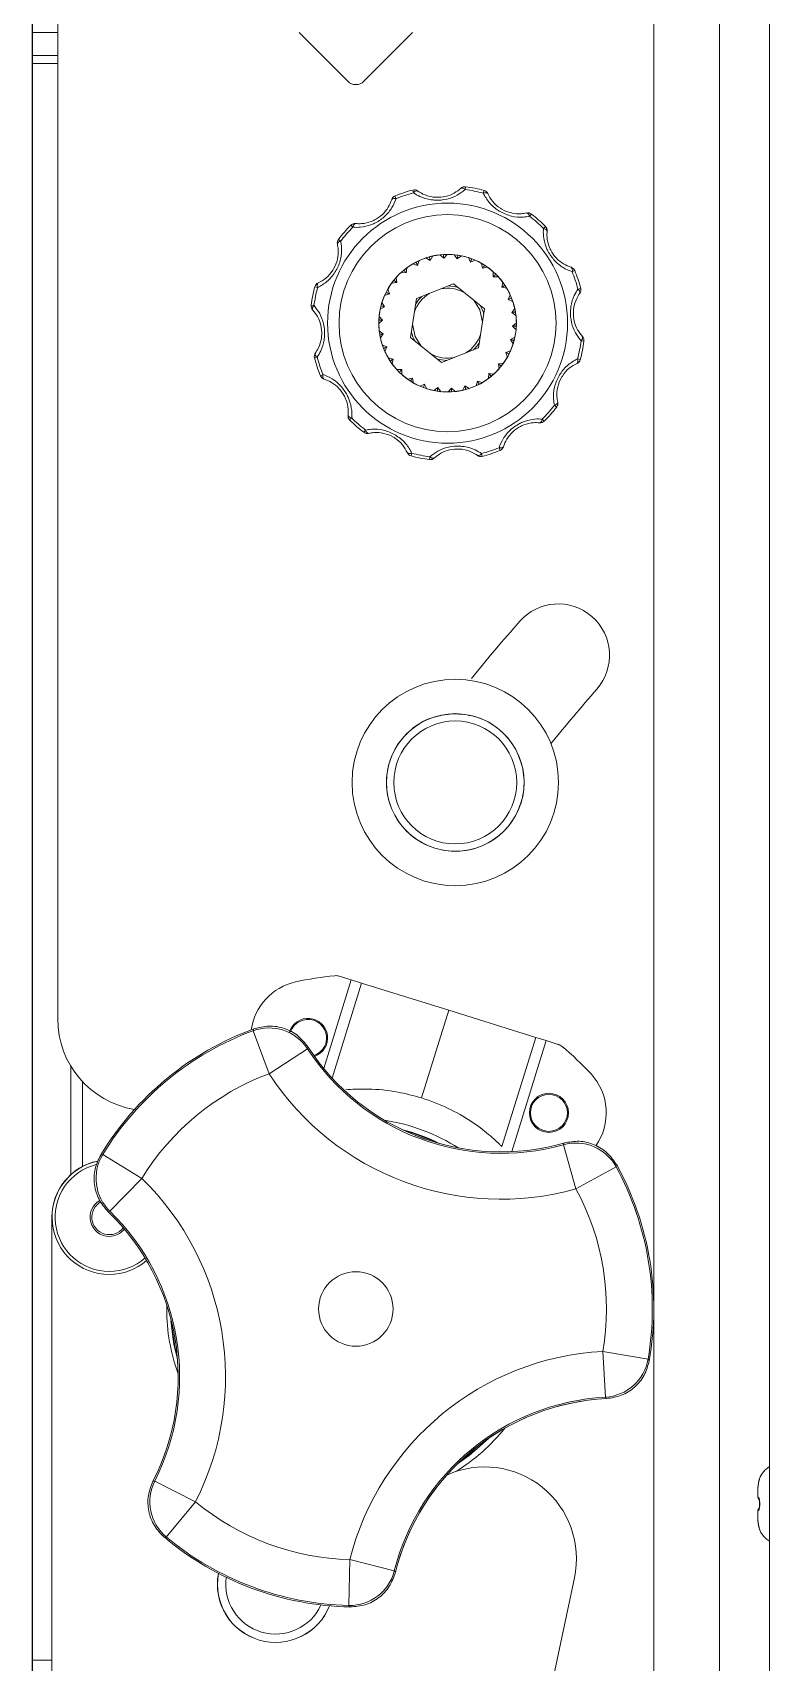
# Model space of a CAD drawing. Extents: x -382 to 1420, y -377 to 265.
# Drawn here: x 396.463 to 398.471, y -167.927 to -163.489 of the extents above; entities that cross this region are included whole.
import ezdxf

# ---------------------------------------------------------------- set-up
doc = ezdxf.new("R2010")
doc.units = 0
doc.header["$MEASUREMENT"] = 0
for name, color, linetype in [('AV-Anno-Iden', 154, 'CONTINUOUS'), ('AV-Detl-Obje', 84, 'CONTINUOUS'), ('AV-Detl-Obje-Brkt', 202, 'CONTINUOUS'), ('AV-Detl-Obje-Mont', 232, 'CONTINUOUS'), ('AV-Elev-Wall', 160, 'CONTINUOUS')]:
    doc.layers.add(name, color=color, linetype=linetype)

# ---------------------------------------------------------------- blocks, each defined once
blk = doc.blocks.new('A$C42D23839')
at = {"layer": 'AV-Detl-Obje-Brkt', "linetype": 'Continuous', "lineweight": 15}
for p, q in [((0, 4.3889), (0, 20.8786)), ((0.1358, 4.3889), (0.1358, 20.8786))]:
    blk.add_line(p, q, dxfattribs=at)
at = {"layer": 'AV-Detl-Obje-Mont', "linetype": 'Continuous', "lineweight": 15}
for p, q in [((1.9384, 13.8126), (1.9384, 9.9212)), ((0.3145, 8.0346), (0.3145, 13.4314)), ((2.007, 12.6515), (2.007, 12.6073)), ((0.9719, 12.6073), (1.1044, 12.4748)), ((1.1485, 12.4748), (1.281, 12.6073)), ((2.007, 12.6073), (1.9384, 12.6073)), ((2.007, 12.5448), (2.007, 12.6073)), ((1.9384, 12.5448), (2.007, 12.5448)), ((2.007, 12.5228), (1.9384, 12.5228)), ((2.007, 12.5448), (2.007, 12.5228)), ((2.007, 8.1751), (2.007, 12.5228)), ((0.7772, 12.1774), (0.7793, 12.1698)), ((0.8275, 12.1876), (0.8285, 12.1798)), ((0.9712, 12.1786), (0.9693, 12.1711)), ((1.0198, 12.1623), (1.0168, 12.1551)), ((0.6099, 12.0793), (0.6154, 12.0738)), ((0.6483, 12.1132), (0.6531, 12.107)), ((1.1399, 12.0827), (1.1344, 12.0772)), ((1.1738, 12.0443), (1.1676, 12.0396)), ((0.8107, 11.9914), (0.8015, 11.9877)), ((0.8016, 11.9877), (0.8142, 11.9821)), ((0.8107, 11.9914), (0.82, 11.9946)), ((0.8142, 11.9821), (0.8199, 11.9946)), ((0.8486, 12.0013), (0.8388, 11.9996)), ((0.839, 11.9996), (0.8501, 11.9914)), ((0.8486, 12.0013), (0.8584, 12.0025)), ((0.8501, 11.9914), (0.8582, 12.0025)), ((0.8877, 12.0031), (0.8778, 12.0034)), ((0.878, 12.0034), (0.8871, 11.9931)), ((0.8871, 11.9931), (0.8974, 12.0022)), ((0.8877, 12.0031), (0.8975, 12.0022)), ((0.9263, 11.9967), (0.9168, 11.999)), ((0.9169, 11.999), (0.9237, 11.987)), ((0.9237, 11.987), (0.9357, 11.9938)), ((0.9263, 11.9967), (0.9358, 11.9938)), ((0.9628, 11.9824), (0.9539, 11.9867)), ((0.9541, 11.9866), (0.9582, 11.9735)), ((0.5303, 11.9592), (0.5375, 11.9563)), ((0.745, 11.9494), (0.7382, 11.9423)), ((0.7383, 11.9424), (0.752, 11.9423)), ((0.745, 11.9494), (0.7522, 11.9562)), ((0.752, 11.9423), (0.7521, 11.9561)), ((0.7756, 11.9739), (0.7675, 11.9683)), ((0.7676, 11.9684), (0.781, 11.9654)), ((0.7756, 11.9739), (0.7841, 11.979)), ((0.781, 11.9654), (0.784, 11.9789)), ((0.9582, 11.9735), (0.9713, 11.9777)), ((0.9628, 11.9824), (0.9715, 11.9776)), ((0.9955, 11.9608), (0.9877, 11.9669)), ((0.9878, 11.9668), (0.9892, 11.9531)), ((0.9892, 11.9531), (1.0029, 11.9544)), ((0.9955, 11.9608), (1.003, 11.9544)), ((1.0168, 11.9404), (1.0152, 11.9267)), ((1.023, 11.9329), (1.0167, 11.9405)), ((0.514, 11.9106), (0.5215, 11.9087)), ((0.7202, 11.9192), (0.7149, 11.9108)), ((0.715, 11.9109), (0.7285, 11.9137)), ((0.7202, 11.9192), (0.7258, 11.9273)), ((0.7285, 11.9137), (0.7257, 11.9271)), ((0.8604, 11.923), (0.7759, 11.8555)), ((0.9611, 11.8835), (0.8604, 11.923)), ((1.0152, 11.9267), (1.0289, 11.9252)), ((1.023, 11.9329), (1.029, 11.9251)), ((1.0396, 11.9085), (1.0352, 11.8955)), ((1.0352, 11.8955), (1.0483, 11.8911)), ((1.0441, 11.8999), (1.0395, 11.9086)), ((1.0441, 11.8999), (1.0483, 11.891)), ((1.238, 11.9154), (1.2304, 11.9133)), ((0.6917, 11.8466), (0.6936, 11.8563)), ((0.7016, 11.845), (0.6936, 11.8562)), ((0.7021, 11.8844), (0.6988, 11.8751)), ((0.6988, 11.8752), (0.7114, 11.8807)), ((0.7021, 11.8844), (0.706, 11.8935)), ((0.7114, 11.8807), (0.7059, 11.8933)), ((0.7759, 11.8555), (0.7921, 11.7485)), ((0.9773, 11.7766), (0.9611, 11.8835)), ((1.0552, 11.8726), (1.0483, 11.8607)), ((1.0483, 11.8607), (1.0601, 11.8538)), ((1.0579, 11.8633), (1.0552, 11.8728)), ((1.0579, 11.8633), (1.0602, 11.8537)), ((1.2481, 11.8651), (1.2404, 11.8641)), ((0.6894, 11.8075), (0.6892, 11.8174)), ((0.6994, 11.808), (0.6892, 11.8172)), ((0.6894, 11.8075), (0.6901, 11.7976)), ((0.6901, 11.7978), (0.6994, 11.808)), ((0.6917, 11.8466), (0.6904, 11.8368)), ((0.6904, 11.837), (0.7016, 11.845)), ((1.0631, 11.8343), (1.0538, 11.8241)), ((1.0538, 11.8241), (1.064, 11.8148)), ((1.0638, 11.8245), (1.0631, 11.8344)), ((1.0638, 11.8245), (1.064, 11.8147)), ((0.5051, 11.7669), (0.5128, 11.7679)), ((0.6953, 11.7688), (0.693, 11.7784)), ((0.7049, 11.7713), (0.6931, 11.7783)), ((0.6953, 11.7688), (0.698, 11.7593)), ((0.698, 11.7594), (0.7049, 11.7713)), ((0.8928, 11.709), (0.9773, 11.7766)), ((1.0628, 11.7951), (1.0516, 11.7871)), ((1.0516, 11.7871), (1.0596, 11.7759)), ((1.0615, 11.7854), (1.0596, 11.7757)), ((1.0615, 11.7854), (1.0628, 11.7952)), ((0.5152, 11.7167), (0.5228, 11.7187)), ((0.7091, 11.7321), (0.7049, 11.741)), ((0.718, 11.7366), (0.7049, 11.7409)), ((0.7091, 11.7321), (0.7137, 11.7234)), ((0.7136, 11.7235), (0.718, 11.7366)), ((0.7921, 11.7485), (0.8928, 11.709)), ((1.0382, 11.7212), (1.0247, 11.7184)), ((1.0247, 11.7184), (1.0275, 11.7049)), ((1.033, 11.7129), (1.0383, 11.7213)), ((1.0544, 11.7568), (1.0418, 11.7513)), ((1.0418, 11.7513), (1.0473, 11.7387)), ((1.0511, 11.7477), (1.0472, 11.7386)), ((1.0511, 11.7477), (1.0544, 11.757)), ((1.2392, 11.7214), (1.2317, 11.7234)), ((0.7302, 11.6991), (0.7242, 11.707)), ((0.738, 11.7053), (0.7243, 11.7069)), ((0.7302, 11.6991), (0.7365, 11.6915)), ((0.7364, 11.6916), (0.738, 11.7053)), ((0.7577, 11.6712), (0.7502, 11.6777)), ((0.764, 11.6789), (0.7503, 11.6776)), ((0.7654, 11.6652), (0.764, 11.6789)), ((1.0082, 11.6826), (1.001, 11.6759)), ((1.0012, 11.6897), (1.0011, 11.6759)), ((1.0149, 11.6896), (1.0012, 11.6897)), ((1.0082, 11.6826), (1.015, 11.6897)), ((1.033, 11.7129), (1.0274, 11.7048)), ((1.2229, 11.6728), (1.2157, 11.6758)), ((0.7577, 11.6712), (0.7655, 11.6651)), ((0.7904, 11.6496), (0.7817, 11.6544)), ((0.795, 11.6585), (0.7819, 11.6544)), ((0.7904, 11.6496), (0.7993, 11.6453)), ((0.7991, 11.6454), (0.795, 11.6585)), ((0.8269, 11.6354), (0.8174, 11.6382)), ((0.8295, 11.645), (0.8175, 11.6382)), ((0.8269, 11.6354), (0.8364, 11.633)), ((0.8363, 11.633), (0.8295, 11.645)), ((0.8655, 11.629), (0.8557, 11.6298)), ((0.8661, 11.6389), (0.8558, 11.6298)), ((0.8655, 11.629), (0.8754, 11.6286)), ((0.8752, 11.6286), (0.8661, 11.6389)), ((0.9046, 11.6307), (0.8948, 11.6295)), ((0.9031, 11.6406), (0.895, 11.6295)), ((0.8953, 11.63), (0.8992, 11.63)), ((0.9142, 11.6325), (0.9031, 11.6406)), ((0.9046, 11.6307), (0.9144, 11.6325)), ((0.9425, 11.6406), (0.9332, 11.6374)), ((0.939, 11.65), (0.9333, 11.6374)), ((0.9516, 11.6443), (0.939, 11.65)), ((0.9425, 11.6406), (0.9517, 11.6443)), ((0.9776, 11.6582), (0.9691, 11.6531)), ((0.9722, 11.6666), (0.9692, 11.6531)), ((0.9856, 11.6636), (0.9722, 11.6666)), ((0.9776, 11.6582), (0.9858, 11.6637)), ((0.5794, 11.5877), (0.5856, 11.5925)), ((0.6133, 11.5493), (0.6188, 11.5548)), ((1.1433, 11.5528), (1.1378, 11.5582)), ((1.1049, 11.5188), (1.1001, 11.525)), ((0.7334, 11.4697), (0.7364, 11.4769)), ((0.782, 11.4534), (0.7839, 11.4609)), ((0.9257, 11.4445), (0.9247, 11.4522)), ((0.976, 11.4547), (0.9739, 11.4622)), ((1.1391, 10.0277), (1.1718, 10.0379)), ((0.8734, 9.945), (1.1106, 10.0188)), ((1.1106, 10.0188), (1.1391, 10.0277)), ((1.191, 9.7604), (1.1106, 10.0188)), ((1.1391, 10.0277), (1.214, 9.7868)), ((0.6362, 9.8712), (0.8734, 9.945)), ((0.9476, 9.7065), (0.8734, 9.945)), ((0.5749, 9.8522), (0.6077, 9.8624)), ((0.6077, 9.8624), (0.6362, 9.8712)), ((0.7018, 9.56), (0.6077, 9.8624)), ((0.6362, 9.8712), (0.7287, 9.5738)), ((1.4062, 9.8892), (1.3629, 9.772)), ((1.2583, 9.8403), (1.2564, 9.8448)), ((1.2583, 9.8403), (1.3629, 9.772)), ((1.9025, 9.4978), (1.9025, 9.7921)), ((1.8713, 9.7507), (1.8713, 9.5196)), ((0.9642, 9.6042), (0.9379, 9.5943)), ((0.5611, 9.5789), (0.5272, 9.4587)), ((0.5596, 9.5835), (0.5611, 9.5789)), ((1.816, 9.552), (1.7093, 9.487)), ((0.5272, 9.4587), (0.4176, 9.5185)), ((1.7965, 9.3975), (1.7093, 9.487)), ((1.8012, 9.3965), (1.7965, 9.3975)), ((1.9544, 9.3814), (1.9544, 7.8823)), ((1.6417, 9.1316), (1.6417, 9.1421)), ((0.4536, 9.0161), (0.3305, 8.995)), ((0.4536, 9.0161), (0.4467, 8.8914)), ((0.4467, 8.8914), (0.4438, 8.8875)), ((0.7983, 8.7547), (0.8199, 8.737)), ((1.6743, 8.663), (1.5628, 8.6066)), ((1.6743, 8.663), (1.6791, 8.6624)), ((1.5628, 8.6066), (1.6427, 8.5105)), ((1.1428, 8.4491), (1.0217, 8.4183)), ((1.1428, 8.4491), (1.1458, 8.3242)), ((0.7207, 7.5075), (0.531, 8.3997)), ((1.0185, 8.4147), (1.0217, 8.4183)), ((1.9544, 8.1751), (2.007, 8.1751)), ((2.007, 7.4102), (2.007, 8.1751))]:
    blk.add_line(p, q, dxfattribs=at)
at = {"layer": 'AV-Detl-Obje-Mont', "linetype": 'Continuous', "lineweight": 15, "flags": 128}
for points in [[(0.7814, 11.8186), (0.7887, 11.8524), (0.805, 11.8787)], [(0.9718, 11.8134), (0.9645, 11.7796), (0.9482, 11.7533)], [(1.404, 9.8943), (1.4056, 9.8906), (1.4062, 9.8892)], [(0.9117, 9.5873), (0.9681, 9.6098), (0.9969, 9.6184)], [(1.816, 9.552), (1.8175, 9.5517), (1.8214, 9.5508)], [(0.4176, 9.5185), (0.4171, 9.52), (0.4159, 9.5238)], [(1.6301, 9.0994), (1.6218, 9.0351), (1.6124, 8.9953)], [(1.6284, 9.0897), (1.6198, 9.0296), (1.6128, 9.0004)], [(1.6169, 9.0357), (1.6181, 9.0423), (1.6215, 9.0634)], [(0.3271, 8.9906), (0.3295, 8.9938), (0.3305, 8.995)], [(0.8498, 8.7094), (0.8173, 8.7327), (0.7655, 8.7788)], [(0.8392, 8.7178), (0.7915, 8.7553), (0.7697, 8.7759)], [(1.6482, 8.5098), (1.6443, 8.5103), (1.6427, 8.5105)], [(1.1458, 8.3242), (1.1447, 8.323), (1.1421, 8.3201)]]:
    blk.add_lwpolyline(points, dxfattribs=at)
at = {"layer": 'AV-Detl-Obje-Mont', "linetype": 'Continuous', "lineweight": 15}
for centre, radius in [((0.8766, 11.816), 0.3268), ((0.8766, 11.816), 0.2956), ((0.8766, 11.816), 0.1874), ((0.8556, 10.5653), 0.2811), ((0.8556, 10.5653), 0.1874), ((0.8556, 10.5653), 0.1674), ((0.6005, 9.6656), 0.0532), ((0.6005, 9.6656), 0.0504), ((1.1264, 9.1316), 0.1014)]:
    blk.add_circle(centre, radius, dxfattribs=at)
for centre, radius, start, end in [((1.1264, 12.4969), 0.0312, 225, 315), ((0.7814, 12.1623), 0.0156, 105.3749, 155.6016), ((0.774, 12.1605), 0.0108, 60.5315, 129.6072), ((0.8766, 11.816), 0.3748, 97.5309, 105.3749), ((0.8766, 11.816), 0.367, 97.5309, 105.3749), ((0.8295, 12.1721), 0.0156, 47.3042, 97.5309), ((0.837, 12.1732), 0.0108, 73.2986, 142.3743), ((0.9673, 12.1635), 0.0156, 75.3749, 125.6016), ((0.96, 12.1656), 0.0108, 30.5315, 99.6072), ((0.8766, 11.816), 0.367, 67.5309, 75.3749), ((0.8766, 11.816), 0.3748, 67.5309, 75.3749), ((1.0139, 12.1479), 0.0156, 17.3042, 67.5309), ((0.6578, 12.1008), 0.0156, 77.3042, 127.5309), ((1.0209, 12.1452), 0.0108, 43.2986, 112.3743), ((0.621, 12.0683), 0.0156, 135.3749, 185.6016), ((0.6155, 12.063), 0.0108, 90.5315, 159.6072), ((0.8766, 11.816), 0.3748, 127.5309, 135.3749), ((0.8766, 11.816), 0.367, 127.5309, 135.3749), ((0.6637, 12.1056), 0.0108, 103.2986, 172.3743), ((1.1236, 12.0771), 0.0108, 0.5315, 69.6072), ((1.1289, 12.0716), 0.0156, 45.3749, 95.6016), ((0.8766, 11.816), 0.367, 37.5309, 45.3749), ((0.8766, 11.816), 0.3748, 37.5309, 45.3749), ((1.1662, 12.0289), 0.0108, 13.2986, 82.3743), ((1.1614, 12.0348), 0.0156, 347.3042, 37.5309), ((0.8766, 11.816), 0.1874, 113.5858, 119.6264), ((0.8766, 11.816), 0.1874, 101.5858, 107.6264), ((0.8766, 11.816), 0.1874, 89.5858, 95.6264), ((0.8766, 11.816), 0.1874, 77.5858, 83.6264), ((0.8766, 11.816), 0.1874, 65.5858, 71.6264), ((0.8766, 11.816), 0.3748, 157.5309, 165.3749), ((0.8766, 11.816), 0.367, 157.5309, 165.3749), ((0.5447, 11.9533), 0.0156, 107.3042, 157.5309), ((0.5474, 11.9604), 0.0108, 133.2986, 202.3743), ((0.8766, 11.816), 0.1874, 137.5858, 143.6264), ((0.8766, 11.816), 0.1874, 125.5858, 131.6264), ((0.8766, 11.816), 0.1874, 53.5858, 59.6264), ((0.8766, 11.816), 0.1874, 41.5858, 47.6264), ((0.5291, 11.9067), 0.0156, 165.3749, 215.6016), ((0.527, 11.8994), 0.0108, 120.5315, 189.6072), ((0.8766, 11.816), 0.1874, 149.5858, 155.6264), ((0.8766, 11.816), 0.0952, 78.7878, 118.4244), ((0.8766, 11.816), 0.1014, 91.1411, 106.0711), ((0.8766, 11.816), 0.0952, 18.7878, 58.4244), ((0.8766, 11.816), 0.1874, 29.5858, 35.6264), ((1.2211, 11.9186), 0.0108, 330.5315, 39.6072), ((1.2229, 11.9112), 0.0156, 15.3749, 65.6016), ((0.8766, 11.816), 0.367, 7.5309, 15.3749), ((0.8766, 11.816), 0.3748, 7.5309, 15.3749), ((0.8766, 11.816), 0.1874, 161.5858, 167.6264), ((0.8766, 11.816), 0.1014, 151.1411, 166.0711), ((0.8766, 11.816), 0.1014, 31.1411, 46.0711), ((0.8766, 11.816), 0.1874, 17.5858, 23.6264), ((0.8766, 11.816), 0.1874, 5.5858, 11.6264), ((1.2338, 11.8556), 0.0108, 343.2986, 52.3743), ((1.2327, 11.8631), 0.0156, 317.3042, 7.5309), ((0.8766, 11.816), 0.1874, 173.5858, 179.6264), ((0.8766, 11.816), 0.1874, 353.5858, 359.6264), ((0.5205, 11.7689), 0.0156, 137.3042, 187.5309), ((0.8766, 11.816), 0.3748, 187.5309, 195.3749), ((0.5194, 11.7764), 0.0108, 163.2986, 232.3743), ((0.8766, 11.816), 0.367, 187.5309, 195.3749), ((0.8766, 11.816), 0.1874, 185.5858, 191.6264), ((0.8766, 11.816), 0.0952, 198.7878, 238.4244), ((0.8766, 11.816), 0.1014, 211.1411, 226.0711), ((0.8766, 11.816), 0.1014, 331.1411, 346.0711), ((0.8766, 11.816), 0.1874, 341.5858, 347.6264), ((0.5321, 11.7134), 0.0108, 150.5315, 219.6072), ((0.8766, 11.816), 0.1874, 197.5858, 203.6264), ((0.8766, 11.816), 0.1874, 209.5858, 215.6264), ((0.8766, 11.816), 0.0952, 258.7878, 298.4244), ((0.8766, 11.816), 0.1014, 271.1411, 286.0711), ((0.8766, 11.816), 0.1874, 329.5858, 335.6264), ((0.8766, 11.816), 0.367, 337.5309, 345.3749), ((0.8766, 11.816), 0.3748, 337.5309, 345.3749), ((1.2262, 11.7326), 0.0108, 300.5315, 9.6072), ((1.2241, 11.7253), 0.0156, 345.3749, 35.6016), ((0.5303, 11.7208), 0.0156, 195.3749, 245.6016), ((0.8766, 11.816), 0.1874, 221.5858, 227.6264), ((0.8766, 11.816), 0.1874, 305.5858, 311.6264), ((0.8766, 11.816), 0.1874, 317.5858, 323.6264), ((1.2058, 11.6717), 0.0108, 313.2986, 22.3743), ((1.2085, 11.6788), 0.0156, 287.3042, 337.5309), ((0.8766, 11.816), 0.1874, 233.5858, 239.6264), ((0.8766, 11.816), 0.1874, 245.5858, 251.6264), ((0.8766, 11.816), 0.1874, 257.5858, 263.6264), ((0.8766, 11.816), 0.1874, 269.5858, 275.6264), ((0.8766, 11.816), 0.1874, 281.5858, 287.6264), ((0.8766, 11.816), 0.1874, 293.5858, 299.6264), ((0.5918, 11.5972), 0.0156, 167.3042, 217.5309), ((0.587, 11.6031), 0.0108, 193.2986, 262.3743), ((0.8766, 11.816), 0.3748, 217.5309, 225.3749), ((0.8766, 11.816), 0.367, 217.5309, 225.3749), ((0.6243, 11.5604), 0.0156, 225.3749, 275.6016), ((0.6296, 11.5549), 0.0108, 180.5315, 249.6072), ((0.8766, 11.816), 0.367, 307.5309, 315.3749), ((0.8766, 11.816), 0.3748, 307.5309, 315.3749), ((1.1377, 11.569), 0.0108, 270.5315, 339.6072), ((1.1322, 11.5637), 0.0156, 315.3749, 5.6016), ((1.0895, 11.5264), 0.0108, 283.2986, 352.3743), ((1.0954, 11.5312), 0.0156, 257.3042, 307.5309), ((0.7323, 11.4869), 0.0108, 223.2986, 292.3743), ((0.7393, 11.4841), 0.0156, 197.3042, 247.5309), ((0.8766, 11.816), 0.3748, 247.5309, 255.3749), ((0.8766, 11.816), 0.367, 247.5309, 255.3749), ((0.7859, 11.4685), 0.0156, 255.3749, 305.6016), ((0.7932, 11.4664), 0.0108, 210.5315, 279.6072), ((0.9162, 11.4588), 0.0108, 253.2986, 322.3743), ((0.8766, 11.816), 0.367, 277.5309, 285.3749), ((0.8766, 11.816), 0.3748, 277.5309, 285.3749), ((0.9792, 11.4716), 0.0108, 240.5315, 309.6072), ((0.9718, 11.4697), 0.0156, 285.3749, 335.6016), ((0.9237, 11.46), 0.0156, 227.3042, 277.5309), ((0.5752, 10.9116), 0.1399, 41.1303, 221.1303), ((-3.9413, 6.9674), 6.1362, 39.23818, 41.13034), ((-3.9413, 6.9674), 5.8563, 39.22881, 41.13034), ((1.1808, 10.0092), 0.03, 84.6774, 107.2796), ((1.1053, 9.1995), 0.8432, 77.2796, 84.6774), ((1.2566, 9.8697), 0.1562, 8.0615, 77.2796), ((1.2566, 9.8697), 0.0532, 17.2796, 250.8465), ((1.2566, 9.8697), 0.0504, 18.8375, 197.2796), ((1.6886, 9.9212), 0.2498, 279.4354, 0), ((1.2566, 9.8697), 0.0504, 197.2796, 251.8042), ((1.3629, 9.7719), 0.1249, 69.7495, 146.8306), ((1.1264, 9.1316), 0.8116, 31.1021, 70.0036), ((1.1264, 9.1316), 0.8076, 31.3717, 69.734), ((1.1053, 9.1995), 0.8432, 129.8819, 137.2796), ((0.7317, 10.1843), 0.625, 254.014, 327.0917), ((0.7317, 10.1843), 0.629, 254.2596, 326.8461), ((0.5839, 9.8236), 0.03, 107.2796, 129.8819), ((0.6005, 9.6656), 0.1562, 137.2796, 215.1458), ((0.7317, 10.1843), 0.7539, 254.2596, 326.8461), ((1.1264, 9.1316), 0.6827, 31.3717, 69.734), ((1.1264, 9.1316), 0.5197, 98.6767, 122.6211), ((1.1264, 9.1316), 0.5047, 104.342, 116.7636), ((0.5272, 9.4586), 0.1249, 74.2751, 151.3562), ((1.7093, 9.487), 0.1249, 314.2751, 31.3562), ((1.1264, 9.1316), 0.8116, 151.1021, 190.0036), ((1.1264, 9.1316), 0.8076, 151.3717, 189.734), ((1.7981, 9.3814), 0.1559, 270, 78.3638), ((1.7981, 9.3814), 0.1476, 270, 76.0834), ((1.7981, 9.3814), 0.1563, 0, 78.3863), ((1.1264, 9.1316), 0.6827, 151.3717, 189.734), ((2.2355, 8.947), 0.7539, 134.2596, 206.8461), ((1.7981, 9.3814), 0.0475, 217.0319, 61.5796), ((1.7981, 9.3814), 0.0522, 270, 60.7093), ((2.2355, 8.947), 0.629, 134.2596, 206.8461), ((2.2355, 8.947), 0.625, 134.014, 207.0917), ((1.7981, 9.3814), 0.0522, 218.2033, 270), ((1.7981, 9.3814), 0.1559, 229.2973, 270), ((1.7981, 9.3814), 0.1476, 228.7338, 270), ((1.1264, 9.1316), 0.5153, 339.9707, 0), ((0.4121, 8.2634), 0.7539, 14.2596, 86.8461), ((0.4536, 9.0162), 0.1249, 189.7495, 266.8306), ((0.4121, 8.2634), 0.625, 50.5528, 87.0917), ((0.4121, 8.2634), 0.625, 14.014, 87.0917), ((0.4121, 8.2634), 0.629, 14.2596, 86.8461), ((1.1264, 9.1316), 0.5197, 218.6776, 238.4641), ((0.4121, 8.2634), 0.625, 14.014, 50.5528), ((0.7754, 8.4517), 0.2498, 65.6029, 192), ((1.5628, 8.6066), 0.1249, 309.7495, 26.8306), ((1.1264, 9.1316), 0.6827, 271.3717, 309.734), ((1.1264, 9.1316), 0.8116, 271.1021, 310.0036), ((1.1264, 9.1316), 0.8076, 271.3717, 309.734), ((1.1428, 8.4491), 0.1249, 194.2751, 271.3562), ((1.3451, 8.382), 0.1585, 201.835, 10.6854), ((1.3451, 8.382), 0.1583, 201.8568, 10.6636), ((1.3451, 8.382), 0.1359, 204.5754, 7.945)]:
    blk.add_arc(centre, radius, start, end, dxfattribs=at)
for points, knots in [([(0.7793, 12.1698), (0.7744, 12.1612), (0.7644, 12.1433), (0.7461, 12.1277), (0.7254, 12.1151), (0.7025, 12.1061), (0.6745, 12.1035), (0.6587, 12.1061), (0.6531, 12.107)], [0, 0, 0, 0, 0.203578, 0.420703, 0.453745, 0.668943, 0.881719, 1, 1, 1, 1]), ([(0.6612, 12.1161), (0.666, 12.1152), (0.6792, 12.1129), (0.7027, 12.1147), (0.7222, 12.1223), (0.7396, 12.133), (0.755, 12.1464), (0.7632, 12.1614), (0.7672, 12.1688)], [0, 0, 0, 0, 0.12073, 0.333813, 0.545352, 0.577832, 0.793205, 1, 1, 1, 1]), ([(0.9693, 12.1711), (0.9637, 12.1676), (0.9496, 12.1588), (0.9286, 12.1527), (0.9035, 12.1502), (0.8785, 12.1525), (0.8501, 12.1629), (0.8355, 12.1743), (0.8285, 12.1798)], [0, 0, 0, 0, 0.135275, 0.344454, 0.421074, 0.619697, 0.816972, 1, 1, 1, 1]), ([(0.8401, 12.1835), (0.846, 12.1788), (0.858, 12.1691), (0.8818, 12.1601), (0.9031, 12.1581), (0.9241, 12.1603), (0.9418, 12.1657), (0.9535, 12.1732), (0.9582, 12.1762)], [0, 0, 0, 0, 0.186126, 0.382412, 0.577429, 0.652969, 0.862064, 1, 1, 1, 1]), ([(1.1344, 12.0772), (1.1278, 12.077), (1.1112, 12.0764), (1.0899, 12.0816), (1.067, 12.0919), (1.0464, 12.1065), (1.0271, 12.1297), (1.0202, 12.1468), (1.0168, 12.1551)], [0, 0, 0, 0, 0.135253, 0.344435, 0.421061, 0.619683, 0.816957, 1, 1, 1, 1]), ([(1.0288, 12.1525), (1.0315, 12.1455), (1.0371, 12.1311), (1.0532, 12.1114), (1.0706, 12.099), (1.0899, 12.0904), (1.1079, 12.0863), (1.1218, 12.0869), (1.1274, 12.0872)], [0, 0, 0, 0, 0.186141, 0.382425, 0.577442, 0.652988, 0.862086, 1, 1, 1, 1]), ([(0.6154, 12.0738), (0.6157, 12.0673), (0.6163, 12.0506), (0.6111, 12.0294), (0.6007, 12.0064), (0.5861, 11.9859), (0.563, 11.9665), (0.5458, 11.9596), (0.5375, 11.9563)], [0, 0, 0, 0, 0.135253, 0.344435, 0.421061, 0.619683, 0.816957, 1, 1, 1, 1]), ([(0.5401, 11.9682), (0.5471, 11.9709), (0.5615, 11.9765), (0.5813, 11.9926), (0.5936, 12.01), (0.6022, 12.0293), (0.6064, 12.0474), (0.6057, 12.0613), (0.6054, 12.0668)], [0, 0, 0, 0, 0.186141, 0.382425, 0.577442, 0.652988, 0.862086, 1, 1, 1, 1]), ([(1.2304, 11.9133), (1.2218, 11.9182), (1.2039, 11.9282), (1.1883, 11.9465), (1.1756, 11.9672), (1.1666, 11.9902), (1.164, 12.0182), (1.1667, 12.0339), (1.1676, 12.0396)], [0, 0, 0, 0, 0.203578, 0.420703, 0.453745, 0.668943, 0.881719, 1, 1, 1, 1]), ([(1.1766, 12.0314), (1.1758, 12.0266), (1.1735, 12.0135), (1.1753, 11.9899), (1.1829, 11.9704), (1.1935, 11.9531), (1.207, 11.9376), (1.222, 11.9295), (1.2293, 11.9255)], [0, 0, 0, 0, 0.12073, 0.333813, 0.545352, 0.577832, 0.793205, 1, 1, 1, 1]), ([(0.8107, 11.9914), (0.811, 11.9905), (0.8117, 11.9886), (0.8129, 11.9855), (0.8137, 11.9833), (0.8142, 11.9821)], [0, 0, 0, 0, 0.296761, 0.593523, 1, 1, 1, 1]), ([(0.8486, 12.0013), (0.8487, 12.0003), (0.849, 11.9983), (0.8495, 11.995), (0.8499, 11.9927), (0.8501, 11.9914)], [0, 0, 0, 0, 0.296761, 0.593523, 1, 1, 1, 1]), ([(0.8877, 12.0031), (0.8876, 12.0021), (0.8875, 12.0001), (0.8873, 11.9967), (0.8872, 11.9944), (0.8871, 11.9931)], [0, 0, 0, 0, 0.296761, 0.593523, 1, 1, 1, 1]), ([(0.9263, 11.9967), (0.9261, 11.9957), (0.9255, 11.9938), (0.9247, 11.9905), (0.924, 11.9883), (0.9237, 11.987)], [0, 0, 0, 0, 0.296761, 0.593523, 1, 1, 1, 1]), ([(0.745, 11.9494), (0.7457, 11.9487), (0.7471, 11.9473), (0.7495, 11.9449), (0.7511, 11.9433), (0.752, 11.9423)], [0, 0, 0, 0, 0.296761, 0.593523, 1, 1, 1, 1]), ([(0.7756, 11.9739), (0.7762, 11.973), (0.7773, 11.9713), (0.7791, 11.9685), (0.7803, 11.9666), (0.781, 11.9654)], [0, 0, 0, 0, 0.296761, 0.593523, 1, 1, 1, 1]), ([(0.9628, 11.9824), (0.9624, 11.9815), (0.9614, 11.9797), (0.9599, 11.9767), (0.9588, 11.9747), (0.9582, 11.9735)], [0, 0, 0, 0, 0.296761, 0.593523, 1, 1, 1, 1]), ([(0.9955, 11.9608), (0.9949, 11.9601), (0.9936, 11.9585), (0.9915, 11.9559), (0.99, 11.9541), (0.9892, 11.9531)], [0, 0, 0, 0, 0.296761, 0.593523, 1, 1, 1, 1]), ([(0.5091, 11.7795), (0.5138, 11.7854), (0.5235, 11.7974), (0.5325, 11.8212), (0.5345, 11.8425), (0.5323, 11.8636), (0.5269, 11.8812), (0.5194, 11.893), (0.5164, 11.8976)], [0, 0, 0, 0, 0.186126, 0.382412, 0.577429, 0.652969, 0.862064, 1, 1, 1, 1]), ([(0.5215, 11.9087), (0.525, 11.9031), (0.5338, 11.889), (0.54, 11.868), (0.5425, 11.843), (0.5401, 11.8179), (0.5297, 11.7895), (0.5183, 11.7749), (0.5128, 11.7679)], [0, 0, 0, 0, 0.135275, 0.344454, 0.421074, 0.619697, 0.816972, 1, 1, 1, 1]), ([(0.7202, 11.9192), (0.721, 11.9186), (0.7227, 11.9175), (0.7255, 11.9157), (0.7274, 11.9144), (0.7285, 11.9137)], [0, 0, 0, 0, 0.296761, 0.593523, 1, 1, 1, 1]), ([(1.023, 11.9329), (1.0222, 11.9323), (1.0207, 11.9311), (1.0181, 11.929), (1.0163, 11.9275), (1.0152, 11.9267)], [0, 0, 0, 0, 0.2967611, 0.5935233, 1, 1, 1, 1]), ([(1.0441, 11.8999), (1.0432, 11.8995), (1.0414, 11.8986), (1.0385, 11.8971), (1.0364, 11.8961), (1.0352, 11.8955)], [0, 0, 0, 0, 0.296761, 0.593523, 1, 1, 1, 1]), ([(0.7021, 11.8844), (0.7031, 11.884), (0.7049, 11.8833), (0.708, 11.8821), (0.7102, 11.8812), (0.7114, 11.8807)], [0, 0, 0, 0, 0.296761, 0.593523, 1, 1, 1, 1]), ([(1.0579, 11.8633), (1.057, 11.863), (1.055, 11.8625), (1.0518, 11.8617), (1.0495, 11.8611), (1.0483, 11.8607)], [0, 0, 0, 0, 0.296761, 0.593523, 1, 1, 1, 1]), ([(1.2317, 11.7234), (1.2282, 11.7289), (1.2194, 11.743), (1.2132, 11.764), (1.2107, 11.7891), (1.2131, 11.8142), (1.2235, 11.8425), (1.2349, 11.8571), (1.2404, 11.8641)], [0, 0, 0, 0, 0.135275, 0.344454, 0.421074, 0.619697, 0.816972, 1, 1, 1, 1]), ([(1.2441, 11.8525), (1.2394, 11.8466), (1.2297, 11.8346), (1.2207, 11.8108), (1.2187, 11.7896), (1.2209, 11.7685), (1.2263, 11.7508), (1.2338, 11.7391), (1.2368, 11.7344)], [0, 0, 0, 0, 0.186126, 0.382412, 0.577429, 0.652969, 0.862064, 1, 1, 1, 1]), ([(0.6894, 11.8075), (0.6904, 11.8075), (0.6924, 11.8076), (0.6958, 11.8078), (0.6981, 11.8079), (0.6994, 11.808)], [0, 0, 0, 0, 0.296761, 0.593523, 1, 1, 1, 1]), ([(0.6917, 11.8466), (0.6927, 11.8464), (0.6947, 11.8461), (0.698, 11.8456), (0.7003, 11.8452), (0.7016, 11.845)], [0, 0, 0, 0, 0.296761, 0.593523, 1, 1, 1, 1]), ([(1.0638, 11.8245), (1.0628, 11.8245), (1.0608, 11.8244), (1.0574, 11.8242), (1.0551, 11.8241), (1.0538, 11.8241)], [0, 0, 0, 0, 0.296761, 0.593523, 1, 1, 1, 1]), ([(0.6953, 11.7688), (0.6962, 11.769), (0.6982, 11.7695), (0.7014, 11.7704), (0.7037, 11.7709), (0.7049, 11.7713)], [0, 0, 0, 0, 0.296761, 0.593523, 1, 1, 1, 1]), ([(1.0615, 11.7854), (1.0605, 11.7856), (1.0585, 11.7859), (1.0552, 11.7865), (1.0529, 11.7868), (1.0516, 11.7871)], [0, 0, 0, 0, 0.296761, 0.593523, 1, 1, 1, 1]), ([(0.5228, 11.7187), (0.5314, 11.7139), (0.5493, 11.7038), (0.5649, 11.6855), (0.5776, 11.6648), (0.5866, 11.6419), (0.5892, 11.6139), (0.5865, 11.5981), (0.5856, 11.5925)], [0, 0, 0, 0, 0.203578, 0.420703, 0.453745, 0.668943, 0.881719, 1, 1, 1, 1]), ([(0.7091, 11.7321), (0.71, 11.7325), (0.7118, 11.7334), (0.7147, 11.7349), (0.7168, 11.736), (0.718, 11.7366)], [0, 0, 0, 0, 0.296761, 0.593523, 1, 1, 1, 1]), ([(1.033, 11.7129), (1.0322, 11.7134), (1.0305, 11.7145), (1.0277, 11.7164), (1.0258, 11.7177), (1.0247, 11.7184)], [0, 0, 0, 0, 0.296761, 0.593523, 1, 1, 1, 1]), ([(1.0511, 11.7477), (1.0501, 11.748), (1.0483, 11.7488), (1.0452, 11.75), (1.043, 11.7508), (1.0418, 11.7513)], [0, 0, 0, 0, 0.296761, 0.593523, 1, 1, 1, 1]), ([(0.5766, 11.6007), (0.5774, 11.6054), (0.5797, 11.6186), (0.5779, 11.6421), (0.5703, 11.6616), (0.5597, 11.679), (0.5462, 11.6944), (0.5312, 11.7026), (0.5239, 11.7066)], [0, 0, 0, 0, 0.12073, 0.333813, 0.545352, 0.577832, 0.793205, 1, 1, 1, 1]), ([(0.7302, 11.6991), (0.731, 11.6997), (0.7325, 11.701), (0.7351, 11.7031), (0.7369, 11.7045), (0.738, 11.7053)], [0, 0, 0, 0, 0.296761, 0.593523, 1, 1, 1, 1]), ([(0.7577, 11.6712), (0.7583, 11.672), (0.7596, 11.6735), (0.7617, 11.6761), (0.7632, 11.6779), (0.764, 11.6789)], [0, 0, 0, 0, 0.296761, 0.593523, 1, 1, 1, 1]), ([(1.0082, 11.6826), (1.0075, 11.6833), (1.0061, 11.6848), (1.0037, 11.6871), (1.0021, 11.6888), (1.0012, 11.6897)], [0, 0, 0, 0, 0.296761, 0.593523, 1, 1, 1, 1]), ([(1.1378, 11.5582), (1.1375, 11.5648), (1.1369, 11.5814), (1.1422, 11.6027), (1.1525, 11.6256), (1.1671, 11.6462), (1.1902, 11.6656), (1.2074, 11.6725), (1.2157, 11.6758)], [0, 0, 0, 0, 0.135253, 0.344435, 0.421061, 0.619683, 0.816957, 1, 1, 1, 1]), ([(0.7904, 11.6496), (0.7908, 11.6505), (0.7918, 11.6523), (0.7933, 11.6553), (0.7944, 11.6573), (0.795, 11.6585)], [0, 0, 0, 0, 0.296761, 0.593523, 1, 1, 1, 1]), ([(0.8269, 11.6354), (0.8271, 11.6363), (0.8277, 11.6383), (0.8285, 11.6415), (0.8292, 11.6437), (0.8295, 11.645)], [0, 0, 0, 0, 0.296761, 0.593523, 1, 1, 1, 1]), ([(0.8655, 11.629), (0.8656, 11.63), (0.8657, 11.632), (0.8659, 11.6353), (0.866, 11.6376), (0.8661, 11.6389)], [0, 0, 0, 0, 0.296761, 0.593523, 1, 1, 1, 1]), ([(0.9046, 11.6307), (0.9045, 11.6317), (0.9042, 11.6337), (0.9037, 11.637), (0.9033, 11.6393), (0.9031, 11.6406)], [0, 0, 0, 0, 0.296761, 0.593523, 1, 1, 1, 1]), ([(0.9425, 11.6406), (0.9422, 11.6416), (0.9415, 11.6434), (0.9403, 11.6466), (0.9395, 11.6487), (0.939, 11.65)], [0, 0, 0, 0, 0.296761, 0.593523, 1, 1, 1, 1]), ([(0.9776, 11.6582), (0.977, 11.659), (0.9759, 11.6607), (0.9741, 11.6635), (0.9729, 11.6655), (0.9722, 11.6666)], [0, 0, 0, 0, 0.2967611, 0.5935233, 1, 1, 1, 1]), ([(1.2131, 11.6638), (1.2061, 11.6611), (1.1917, 11.6556), (1.1719, 11.6395), (1.1596, 11.6221), (1.151, 11.6027), (1.1468, 11.5847), (1.1475, 11.5708), (1.1478, 11.5653)], [0, 0, 0, 0, 0.186141, 0.382425, 0.577442, 0.652988, 0.862086, 1, 1, 1, 1]), ([(0.6188, 11.5548), (0.6254, 11.5551), (0.642, 11.5557), (0.6633, 11.5505), (0.6862, 11.5401), (0.7068, 11.5256), (0.7261, 11.5024), (0.733, 11.4852), (0.7364, 11.4769)], [0, 0, 0, 0, 0.135253, 0.344435, 0.421061, 0.619683, 0.816957, 1, 1, 1, 1]), ([(0.7244, 11.4795), (0.7217, 11.4865), (0.7161, 11.5009), (0.7, 11.5207), (0.6826, 11.533), (0.6633, 11.5416), (0.6453, 11.5458), (0.6314, 11.5451), (0.6258, 11.5449)], [0, 0, 0, 0, 0.186141, 0.382425, 0.577442, 0.652988, 0.862086, 1, 1, 1, 1]), ([(0.9739, 11.4622), (0.9788, 11.4708), (0.9888, 11.4887), (1.0071, 11.5043), (1.0278, 11.517), (1.0507, 11.526), (1.0787, 11.5286), (1.0945, 11.5259), (1.1001, 11.525)], [0, 0, 0, 0, 0.203578, 0.420703, 0.453745, 0.668943, 0.881719, 1, 1, 1, 1]), ([(1.092, 11.516), (1.0872, 11.5168), (1.0741, 11.5192), (1.0505, 11.5173), (1.031, 11.5097), (1.0136, 11.4991), (0.9982, 11.4856), (0.99, 11.4706), (0.986, 11.4633)], [0, 0, 0, 0, 0.12073, 0.333813, 0.545352, 0.577832, 0.793205, 1, 1, 1, 1]), ([(0.7839, 11.4609), (0.7895, 11.4644), (0.8036, 11.4733), (0.8246, 11.4794), (0.8497, 11.4819), (0.8747, 11.4796), (0.9031, 11.4692), (0.9177, 11.4577), (0.9247, 11.4522)], [0, 0, 0, 0, 0.135275, 0.344454, 0.421074, 0.619697, 0.816972, 1, 1, 1, 1]), ([(0.9131, 11.4485), (0.9072, 11.4532), (0.8952, 11.4629), (0.8714, 11.472), (0.8501, 11.4739), (0.8291, 11.4717), (0.8114, 11.4663), (0.7997, 11.4588), (0.795, 11.4558)], [0, 0, 0, 0, 0.186126, 0.382412, 0.577429, 0.652969, 0.862064, 1, 1, 1, 1]), ([(0.8626, 10.7525), (0.842, 10.7513), (0.8009, 10.7489), (0.7448, 10.7203), (0.7001, 10.6761), (0.6721, 10.6183), (0.6651, 10.5551), (0.6786, 10.4945), (0.7105, 10.4414), (0.7589, 10.4005), (0.8189, 10.3778), (0.8822, 10.3764), (0.9414, 10.395), (0.9918, 10.4315), (1.0283, 10.4837), (1.0455, 10.5454), (1.0414, 10.6081), (1.018, 10.6653), (0.9771, 10.7124), (0.923, 10.7447), (0.8821, 10.75), (0.8626, 10.7525)], [0, 0, 0, 0, 0.0520045, 0.1039553, 0.1573193, 0.2119316, 0.264927, 0.3159154, 0.3676504, 0.4216593, 0.4760406, 0.5283741, 0.579471, 0.6318044, 0.6861342, 0.7402055, 0.7919085, 0.8429231, 0.89589, 0.9504899, 1, 1, 1, 1]), ([(1.404, 9.8943), (1.3903, 9.8978), (1.3629, 9.9048), (1.3206, 9.8972), (1.2826, 9.8777), (1.2651, 9.8557), (1.2564, 9.8448)], [0, 0, 0, 0, 0.250748, 0.501501, 0.752227, 1, 1, 1, 1]), ([(1.1536, 9.7282), (1.1535, 9.7282), (1.1399, 9.73), (1.0917, 9.7317), (1.0199, 9.7259), (0.9693, 9.7123), (0.9476, 9.7065)], [0, 0, 0, 0, 0.002247, 0.351838, 0.72136, 1, 1, 1, 1]), ([(0.9476, 9.7065), (0.9227, 9.6975), (0.8728, 9.6795), (0.8098, 9.6421), (0.761, 9.6049), (0.7357, 9.5807), (0.7304, 9.5754), (0.7287, 9.5738)], [0, 0, 0, 0, 0.213762, 0.42707, 0.652265, 0.892242, 1, 1, 1, 1]), ([(0.5596, 9.5835), (0.5457, 9.586), (0.5179, 9.5911), (0.4763, 9.5806), (0.4396, 9.5585), (0.4238, 9.5353), (0.4159, 9.5238)], [0, 0, 0, 0, 0.2507481, 0.5015013, 0.7522272, 1, 1, 1, 1]), ([(1.8012, 9.3965), (1.8104, 9.4072), (1.8287, 9.4288), (1.8405, 9.4701), (1.8395, 9.5129), (1.8274, 9.5382), (1.8214, 9.5508)], [0, 0, 0, 0, 0.250748, 0.501501, 0.752227, 1, 1, 1, 1]), ([(0.3271, 8.9906), (0.3309, 8.977), (0.3385, 8.9498), (0.3663, 8.9169), (0.4022, 8.8937), (0.43, 8.8896), (0.4438, 8.8875)], [0, 0, 0, 0, 0.250748, 0.501501, 0.752227, 1, 1, 1, 1]), ([(1.6482, 8.5098), (1.6581, 8.5199), (1.6778, 8.5401), (1.6925, 8.5806), (1.6945, 8.6233), (1.6842, 8.6494), (1.6791, 8.6624)], [0, 0, 0, 0, 0.250748, 0.501501, 0.752227, 1, 1, 1, 1]), ([(1.0185, 8.4147), (1.0232, 8.4014), (1.0327, 8.3748), (1.0626, 8.3439), (1.1001, 8.3233), (1.1281, 8.3212), (1.1421, 8.3201)], [0, 0, 0, 0, 0.250748, 0.501501, 0.752227, 1, 1, 1, 1])]:
    blk.add_open_spline(points, degree=3, knots=knots, dxfattribs=at)
blk = doc.blocks.new('A$C90a6f177')
at = {"layer": 'AV-Detl-Obje', "lineweight": 0}
for points in [[(2.8739, 24.0037), (2.8739, 4.3949)], [(2.874, 12.4644), (2.8743, 12.4643), (2.8769, 12.4626), (2.8793, 12.461), (2.8818, 12.4592), (2.884, 12.4571), (2.8864, 12.4551), (2.8883, 12.4532), (2.8903, 12.4508), (2.8922, 12.4486), (2.894, 12.4461), (2.8955, 12.4436)], [(2.8956, 12.4436), (2.8959, 12.4431), (2.8964, 12.4422), (2.897, 12.4413), (2.8975, 12.4405), (2.898, 12.4395), (2.8985, 12.4386), (2.8988, 12.4376), (2.8992, 12.4366), (2.8995, 12.4361), (2.8999, 12.4351), (2.9003, 12.4343)], [(2.9007, 12.433), (2.9003, 12.4342)], [(2.9003, 12.4342), (2.9003, 12.4341), (2.9003, 12.4339), (2.9003, 12.4338), (2.9005, 12.4336), (2.9005, 12.4335), (2.9005, 12.4334), (2.9005, 12.4332), (2.9006, 12.4331), (2.9006, 12.433), (2.9006, 12.4328), (2.9007, 12.4327)], [(2.9018, 12.4286), (2.9006, 12.433)], [(2.9007, 12.4327), (2.901, 12.4317), (2.9013, 12.4302), (2.9014, 12.4298), (2.9019, 12.4284), (2.9021, 12.427), (2.9025, 12.4255), (2.9028, 12.4241), (2.9032, 12.4227), (2.9035, 12.4212), (2.9037, 12.4198), (2.9039, 12.4183)], [(2.9014, 12.43), (2.9013, 12.4306)], [(2.902, 12.4278), (2.9015, 12.4294)], [(2.9022, 12.427), (2.902, 12.428)], [(2.9024, 12.4261), (2.9021, 12.4272)], [(2.9026, 12.4253), (2.9024, 12.4264)], [(2.9028, 12.4242), (2.9025, 12.4256)], [(2.903, 12.4232), (2.9028, 12.4246)], [(2.9033, 12.4221), (2.9029, 12.4237)], [(2.9033, 12.4217), (2.9032, 12.4227)], [(2.9036, 12.4206), (2.9033, 12.4222)], [(2.9037, 12.4196), (2.9034, 12.421)], [(2.904, 12.4183), (2.904, 12.4183)], [(2.9003, 12.365), (2.9003, 12.3621)], [(2.9009, 12.36), (2.9009, 12.3621)], [(2.9018, 12.3748), (2.9022, 12.3762)], [(2.9022, 12.3762), (2.9022, 12.3763)], [(2.904, 12.3455), (2.9041, 12.3455), (2.9043, 12.3455), (2.9044, 12.3455), (2.9045, 12.3455), (2.9047, 12.3455), (2.9048, 12.3455), (2.9051, 12.3455), (2.9054, 12.3455), (2.9054, 12.3457)], [(2.9054, 12.3261), (2.9054, 12.3457)], [(2.904, 12.3088), (2.904, 12.3088)], [(2.9052, 12.32), (2.9054, 12.3261)]]:
    blk.add_lwpolyline(points, dxfattribs=at)
for points in [[(2.9054, 12.401), (2.9054, 12.3813), (2.9054, 12.3815), (2.9052, 12.3815), (2.9051, 12.3816), (2.9049, 12.3816), (2.9048, 12.3816), (2.9047, 12.3816), (2.9045, 12.3816), (2.9044, 12.3816), (2.9042, 12.3815), (2.9041, 12.3815), (2.9015, 12.3766), (2.9016, 12.3771), (2.9018, 12.3777), (2.9019, 12.3782), (2.902, 12.3787), (2.9023, 12.3792), (2.9025, 12.3798), (2.9027, 12.3801), (2.903, 12.3806), (2.9033, 12.381), (2.9034, 12.381), (2.9037, 12.3813), (2.9053, 12.3813, -0.25195), (2.9013, 12.3753), (2.9011, 12.3751), (2.901, 12.374), (2.9009, 12.373), (2.9007, 12.3723), (2.9006, 12.3713), (2.9005, 12.3702), (2.9005, 12.3691), (2.9003, 12.3681), (2.9003, 12.367), (2.9003, 12.366), (2.9009, 12.3665), (2.901, 12.3689), (2.9011, 12.3708), (2.9014, 12.3726), (2.9017, 12.3742), (2.9018, 12.3748), (2.9017, 12.3745), (2.9014, 12.3732), (2.9011, 12.3714), (2.901, 12.3693), (2.9009, 12.367), (2.9009, 12.365), (2.9003, 12.3621), (2.9005, 12.3621), (2.9006, 12.3621), (2.9007, 12.3621), (2.9003, 12.365), (2.9005, 12.365), (2.9006, 12.365), (2.9007, 12.365), (2.9003, 12.3621), (2.9003, 12.3612), (2.9003, 12.36), (2.9003, 12.3589), (2.9003, 12.3586), (2.9005, 12.3575), (2.9005, 12.3562), (2.9006, 12.355), (2.9009, 12.3539), (2.901, 12.3529), (2.9013, 12.3516), (2.9018, 12.3522), (2.9015, 12.3534), (2.9013, 12.3549), (2.9011, 12.3566), (2.9009, 12.3585), (2.9009, 12.3608), (2.9008, 12.3599), (2.901, 12.3576), (2.9013, 12.3554), (2.9015, 12.3537), (2.9018, 12.3523), (2.9024, 12.3507), (2.9022, 12.3508), (2.9021, 12.3514, -0.193235), (2.904, 12.3455), (2.9036, 12.3458), (2.9035, 12.3459), (2.9031, 12.3464), (2.9028, 12.3469), (2.9025, 12.3475), (2.9022, 12.3479), (2.9021, 12.3484), (2.902, 12.349), (2.9017, 12.3496), (2.9015, 12.3501), (2.9015, 12.3505)], [(2.874, 12.2625), (2.8743, 12.2628), (2.8769, 12.2645), (2.8793, 12.266), (2.8818, 12.2679), (2.884, 12.2699), (2.8864, 12.2718), (2.8883, 12.2739), (2.8903, 12.2761), (2.8922, 12.2785), (2.894, 12.281), (2.8955, 12.2833, 0.065591), (2.9003, 12.2927), (2.9003, 12.2929), (2.9003, 12.2931), (2.9005, 12.2934), (2.9005, 12.2935), (2.9005, 12.2937), (2.9006, 12.294), (2.9006, 12.2941), (2.9006, 12.2942), (2.9007, 12.2944), (2.9007, 12.2945)], [(2.9048, 12.3143, -0.002752), (2.9047, 12.3136), (2.904, 12.3088), (2.904, 12.3088), (2.904, 12.3086), (2.9037, 12.3071), (2.9034, 12.3058), (2.9032, 12.3043), (2.9027, 12.3029), (2.9025, 12.3015), (2.9022, 12.3001), (2.9018, 12.2988), (2.9014, 12.2972), (2.9011, 12.2958), (2.9006, 12.2941), (2.9017, 12.2979, 0.028386), (2.9047, 12.3136), (2.9052, 12.32)]]:
    blk.add_lwpolyline(points, format="xyb", dxfattribs=at)
for points in [[(2.9047, 12.4135), (2.9052, 12.4072, 0.01812), (2.904, 12.4183), (2.904, 12.4183)], [(2.9054, 12.401), (2.9052, 12.4071, -0.016293)]]:
    blk.add_lwpolyline(points, format="xyb", close=True, dxfattribs=at)
blk.add_arc((2.8954, 12.3813), 0.00867, 322.3373, 0.7928, dxfattribs=at)
for points in [[(2.9006, 12.433), (2.9006, 12.4334), (2.9005, 12.4338), (2.9003, 12.4342)], [(2.9047, 12.4129), (2.9045, 12.4149), (2.9043, 12.4165), (2.904, 12.4183)], [(2.9015, 12.3766), (2.9014, 12.3762), (2.9013, 12.3757), (2.9013, 12.3753)], [(2.9054, 12.3456), (2.9054, 12.3484), (2.904, 12.3508), (2.9019, 12.3523)], [(2.9003, 12.2928), (2.9005, 12.2932), (2.9006, 12.2937), (2.9006, 12.2941)], [(2.9003, 12.2928), (2.9005, 12.2932), (2.9006, 12.2937), (2.9007, 12.2941)], [(2.9048, 12.3143), (2.905, 12.3156), (2.905, 12.3168), (2.9051, 12.3181)], [(2.9051, 12.3181), (2.9051, 12.3188), (2.9052, 12.3195), (2.9052, 12.3203)], [(2.9054, 12.3261), (2.9054, 12.324), (2.9054, 12.3222), (2.9052, 12.3203)]]:
    blk.add_open_spline(points, degree=3, dxfattribs=at)

msp = doc.modelspace()

# ---------------------------------------------------------------- linework, layer by layer
at = {"layer": 'AV-Elev-Wall'}
msp.add_line((396.46343, -225.46274), (396.46343, -116.46274), dxfattribs=at)

# ---------------------------------------------------------------- block references
at = {"layer": 'AV-Anno-Iden', "xscale": -1}
msp.add_blockref('A$C42D23839', (398.47045, -176.09651), dxfattribs=at)
at = {"layer": 'AV-Detl-Obje', "lineweight": 0, "xscale": -1}
msp.add_blockref('A$C90a6f177', (401.34448, -179.85944), dxfattribs=at)

doc.saveas('drawing.dxf')
